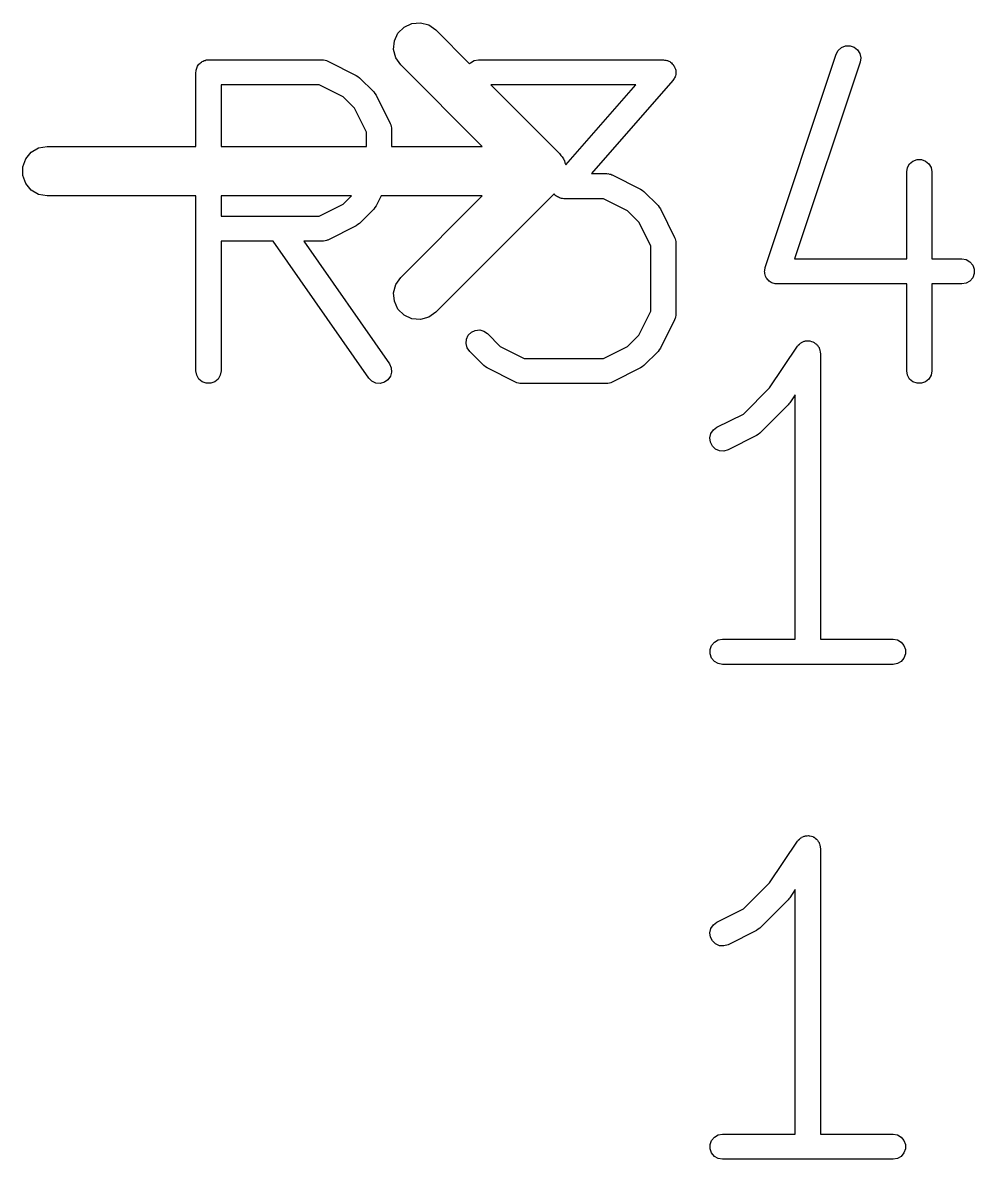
# Model space of a CAD drawing. Extents: x -2.2 to 75.9, y -81.1 to 9.2.
# Drawn here: x 14.902 to 18.747, y -49.993 to -45.4 of the extents above; entities that cross this region are included whole.
import ezdxf

# ---------------------------------------------------------------- set-up
doc = ezdxf.new("R2010")
doc.units = 0
doc.header["$MEASUREMENT"] = 0
doc.layers.add('BLACK', color=7, linetype='CONTINUOUS')

msp = doc.modelspace()

# ---------------------------------------------------------------- linework, layer by layer
at = {"layer": 'Black'}
for p, q in [((16.4181, -45.4426), (16.4426, -45.4181)), ((16.4426, -45.4181), (16.4741, -45.4034)), ((16.4741, -45.4034), (16.5087, -45.4004)), ((16.5087, -45.4004), (16.5423, -45.4094)), ((16.5423, -45.4094), (16.5707, -45.4293)), ((16.4034, -45.4741), (16.4181, -45.4426)), ((16.5707, -45.4293), (16.7077, -45.5663)), ((16.4004, -45.5087), (16.4034, -45.4741)), ((16.4094, -45.5423), (16.4004, -45.5087)), ((18.1894, -45.5275), (18.1978, -45.512)), ((18.1978, -45.512), (18.211, -45.5003)), ((18.211, -45.5003), (18.2274, -45.4938)), ((18.2274, -45.4938), (18.2451, -45.4933)), ((18.2451, -45.4933), (18.2618, -45.4989)), ((18.2618, -45.4989), (18.2756, -45.5099)), ((18.2756, -45.5099), (18.2849, -45.5249)), ((15.6196, -45.5621), (15.6235, -45.5599)), ((15.6235, -45.5599), (15.6269, -45.5571)), ((15.6269, -45.5571), (15.631, -45.5555)), ((15.631, -45.5555), (15.6349, -45.5533)), ((15.6349, -45.5533), (15.6393, -45.5525)), ((15.6393, -45.5525), (15.6434, -45.551)), ((15.6434, -45.551), (15.6479, -45.551)), ((15.6479, -45.551), (15.6523, -45.5502)), ((15.6523, -45.5502), (16.1119, -45.5502)), ((16.1119, -45.5502), (16.1148, -45.5508)), ((16.1148, -45.5508), (16.1177, -45.5506)), ((16.1177, -45.5506), (16.1234, -45.5523)), ((16.1234, -45.5523), (16.1293, -45.5533)), ((16.1293, -45.5533), (16.1318, -45.5548)), ((16.1318, -45.5548), (16.1346, -45.5556)), ((16.1346, -45.5556), (16.2495, -45.6131)), ((16.4293, -45.5707), (16.4094, -45.5423)), ((16.7112, -45.5621), (16.7265, -45.5533)), ((16.7265, -45.5533), (16.7439, -45.5502)), ((16.7439, -45.5502), (17.4907, -45.5502)), ((17.4907, -45.5502), (17.4956, -45.5511)), ((17.4956, -45.5511), (17.5006, -45.5512)), ((17.5006, -45.5512), (17.5043, -45.5526)), ((17.5043, -45.5526), (17.5081, -45.5533)), ((17.5081, -45.5533), (17.5124, -45.5558)), ((17.5124, -45.5558), (17.517, -45.5576)), ((17.517, -45.5576), (17.52, -45.5602)), ((17.52, -45.5602), (17.5234, -45.5621)), ((17.9022, -46.3893), (18.1894, -45.5275)), ((18.2858, -45.5597), (18.0208, -46.3546)), ((18.2849, -45.5249), (18.2884, -45.5422)), ((18.2884, -45.5422), (18.2858, -45.5597)), ((15.6015, -45.601), (15.6022, -45.5967)), ((15.6015, -45.9), (15.6015, -45.601)), ((15.6022, -45.5922), (15.6038, -45.5881)), ((15.6022, -45.5967), (15.6022, -45.5922)), ((15.6038, -45.5881), (15.6045, -45.5837)), ((15.6045, -45.5837), (15.6067, -45.5798)), ((15.6067, -45.5798), (15.6083, -45.5756)), ((15.6083, -45.5756), (15.6111, -45.5722)), ((15.6111, -45.5722), (15.6133, -45.5684)), ((15.6133, -45.5684), (15.6168, -45.5655)), ((15.6168, -45.5655), (15.6196, -45.5621)), ((16.7586, -45.9), (16.4293, -45.5707)), ((16.7077, -45.5663), (16.7112, -45.5621)), ((17.5234, -45.5621), (17.5266, -45.5659)), ((17.5266, -45.5659), (17.5303, -45.5692)), ((17.5303, -45.5692), (17.5322, -45.5726)), ((17.5322, -45.5726), (17.5347, -45.5756)), ((17.5347, -45.5756), (17.5364, -45.5803)), ((17.5364, -45.5803), (17.5388, -45.5847)), ((17.5388, -45.5847), (17.5394, -45.5885)), ((17.5394, -45.5885), (17.5408, -45.5922)), ((17.5408, -45.5922), (17.5408, -45.5972)), ((17.5408, -45.5972), (17.5415, -45.6021)), ((17.5415, -45.6021), (17.5408, -45.6059)), ((17.5408, -45.6059), (17.5408, -45.6099)), ((15.7031, -45.6518), (15.7031, -45.9)), ((16.0999, -45.6518), (15.7031, -45.6518)), ((16.1967, -45.7003), (16.0999, -45.6518)), ((16.2495, -45.6131), (16.256, -45.6179)), ((16.256, -45.6179), (16.2627, -45.6226)), ((16.2627, -45.6226), (16.3202, -45.68)), ((16.7933, -45.6518), (17.0707, -45.9293)), ((17.3788, -45.6518), (16.7933, -45.6518)), ((17.0966, -45.9743), (17.3788, -45.6518)), ((17.529, -45.6345), (17.2005, -46.0099)), ((17.5315, -45.6303), (17.529, -45.6345)), ((17.5347, -45.6264), (17.5315, -45.6303)), ((17.5361, -45.6228), (17.5347, -45.6264)), ((17.5381, -45.6194), (17.5361, -45.6228)), ((17.5391, -45.6145), (17.5381, -45.6194)), ((17.5408, -45.6099), (17.5391, -45.6145)), ((16.3202, -45.68), (16.3248, -45.6867)), ((16.3248, -45.6867), (16.3297, -45.6932)), ((16.3297, -45.6932), (16.3871, -45.8081)), ((16.2425, -45.746), (16.1967, -45.7003)), ((16.2909, -45.8428), (16.2425, -45.746)), ((16.3871, -45.8081), (16.388, -45.8109)), ((16.388, -45.8109), (16.3894, -45.8135)), ((16.3894, -45.8135), (16.3905, -45.8193)), ((16.3905, -45.8193), (16.3922, -45.825)), ((16.3922, -45.825), (16.392, -45.828)), ((16.392, -45.828), (16.3925, -45.8309)), ((16.3925, -45.8309), (16.3925, -45.9)), ((16.2909, -45.9), (16.2909, -45.8428)), ((14.9134, -45.95), (14.9357, -45.9234)), ((14.9357, -45.9234), (14.9658, -45.906)), ((14.9658, -45.906), (15, -45.9)), ((15, -45.9), (15.6015, -45.9)), ((15.7031, -45.9), (16.2909, -45.9)), ((16.3925, -45.9), (16.7586, -45.9)), ((14.9015, -45.9826), (14.9134, -45.95)), ((17.0707, -45.9293), (17.0757, -45.9365)), ((17.0757, -45.9365), (17.0819, -45.9426)), ((17.0819, -45.9426), (17.0838, -45.9466)), ((17.0838, -45.9466), (17.0866, -45.95)), ((17.0866, -45.95), (17.0881, -45.9541)), ((17.0881, -45.9541), (17.0906, -45.9577)), ((17.0906, -45.9577), (17.0929, -45.9662)), ((17.0929, -45.9662), (17.0966, -45.9741)), ((17.0966, -45.9741), (17.0966, -45.9743)), ((18.4771, -45.9858), (18.486, -45.9706)), ((18.486, -45.9706), (18.4995, -45.9592)), ((18.4995, -45.9592), (18.5161, -45.9532)), ((18.5161, -45.9532), (18.5337, -45.9532)), ((18.5337, -45.9532), (18.5503, -45.9592)), ((18.5503, -45.9592), (18.5638, -45.9706)), ((18.5638, -45.9706), (18.5726, -45.9858)), ((14.9015, -46.0174), (14.9015, -45.9826)), ((14.9134, -46.05), (14.9015, -46.0174)), ((17.2005, -46.0099), (17.2609, -46.0099)), ((17.2609, -46.0099), (17.2638, -46.0104)), ((17.2638, -46.0104), (17.2667, -46.0102)), ((17.2667, -46.0102), (17.2724, -46.0119)), ((17.2724, -46.0119), (17.2783, -46.0129)), ((17.2783, -46.0129), (17.2808, -46.0144)), ((17.2808, -46.0144), (17.2836, -46.0152)), ((17.2836, -46.0152), (17.3986, -46.0727)), ((18.4741, -46.0032), (18.4771, -45.9858)), ((18.4741, -46.3546), (18.4741, -46.0032)), ((18.5726, -45.9858), (18.5757, -46.0032)), ((18.5757, -46.0032), (18.5757, -46.3546)), ((14.9357, -46.0766), (14.9134, -46.05)), ((14.9658, -46.094), (14.9357, -46.0766)), ((15, -46.1), (14.9658, -46.094)), ((15.6015, -46.1), (15, -46.1)), ((15.6015, -46.8075), (15.6015, -46.1)), ((15.7031, -46.1), (15.7031, -46.1822)), ((16.2305, -46.1), (15.7031, -46.1)), ((16.1967, -46.1338), (16.2305, -46.1)), ((16.3501, -46.1), (16.3297, -46.1408)), ((16.7586, -46.1), (16.3501, -46.1)), ((16.4293, -46.4293), (16.7586, -46.1)), ((17.049, -46.0925), (16.5707, -46.5707)), ((17.0527, -46.0958), (17.049, -46.0925)), ((17.049, -46.0925), (17.049, -46.0925)), ((17.0559, -46.0996), (17.0527, -46.0958)), ((17.0593, -46.1015), (17.0559, -46.0996)), ((17.0623, -46.1041), (17.0593, -46.1015)), ((17.0669, -46.1059), (17.0623, -46.1041)), ((17.0712, -46.1084), (17.0669, -46.1059)), ((17.0751, -46.1091), (17.0712, -46.1084)), ((17.0787, -46.1105), (17.0751, -46.1091)), ((17.0837, -46.1106), (17.0787, -46.1105)), ((17.0886, -46.1115), (17.0837, -46.1106)), ((17.2489, -46.1115), (17.0886, -46.1115)), ((17.3457, -46.1599), (17.2489, -46.1115)), ((17.3986, -46.0727), (17.4051, -46.0775)), ((17.4051, -46.0775), (17.4118, -46.0822)), ((17.4118, -46.0822), (17.4692, -46.1396)), ((16.0999, -46.1822), (16.1967, -46.1338)), ((16.3202, -46.154), (16.2627, -46.2115)), ((16.3248, -46.1474), (16.3202, -46.154)), ((16.3297, -46.1408), (16.3248, -46.1474)), ((17.4692, -46.1396), (17.4739, -46.1463)), ((17.4739, -46.1463), (17.4787, -46.1529)), ((17.4787, -46.1529), (17.5362, -46.2678)), ((15.7031, -46.1822), (16.0999, -46.1822)), ((17.3915, -46.2057), (17.3457, -46.1599)), ((16.2495, -46.221), (16.1346, -46.2785)), ((16.2561, -46.2161), (16.2495, -46.221)), ((16.2627, -46.2115), (16.2561, -46.2161)), ((17.4399, -46.3025), (17.3915, -46.2057)), ((15.9131, -46.2838), (15.7031, -46.2838)), ((15.7031, -46.2838), (15.7031, -46.8075)), ((16.3001, -46.8367), (15.9131, -46.2838)), ((16.1119, -46.2838), (16.0371, -46.2838)), ((16.0371, -46.2838), (16.3833, -46.7784)), ((16.1148, -46.2833), (16.1119, -46.2838)), ((16.1177, -46.2835), (16.1148, -46.2833)), ((16.1234, -46.2818), (16.1177, -46.2835)), ((16.1293, -46.2808), (16.1234, -46.2818)), ((16.1318, -46.2793), (16.1293, -46.2808)), ((16.1346, -46.2785), (16.1318, -46.2793)), ((17.5362, -46.2678), (17.537, -46.2706)), ((17.537, -46.2706), (17.5385, -46.2731)), ((17.5385, -46.2731), (17.5395, -46.279)), ((17.5395, -46.279), (17.5412, -46.2847)), ((17.5412, -46.2847), (17.541, -46.2876)), ((17.541, -46.2876), (17.5415, -46.2905)), ((17.5415, -46.2905), (17.5415, -46.5777)), ((17.4399, -46.5657), (17.4399, -46.3025)), ((18.0208, -46.3546), (18.4741, -46.3546)), ((18.5757, -46.3546), (18.6972, -46.3546)), ((18.6972, -46.3546), (18.7146, -46.3576)), ((18.7146, -46.3576), (18.7299, -46.3665)), ((18.7299, -46.3665), (18.7412, -46.38)), ((18.7412, -46.38), (18.7473, -46.3966)), ((16.4094, -46.4577), (16.4293, -46.4293)), ((17.8996, -46.4068), (17.9003, -46.4017)), ((17.9003, -46.4104), (17.8996, -46.4068)), ((17.9003, -46.3966), (17.9016, -46.393)), ((17.9003, -46.4017), (17.9003, -46.3966)), ((17.9003, -46.4142), (17.9003, -46.4104)), ((17.9021, -46.419), (17.9003, -46.4142)), ((17.9016, -46.393), (17.9022, -46.3893)), ((17.9031, -46.4241), (17.9021, -46.419)), ((17.9051, -46.4273), (17.9031, -46.4241)), ((17.9064, -46.4308), (17.9051, -46.4273)), ((17.9097, -46.4347), (17.9064, -46.4308)), ((18.7412, -46.4308), (18.7299, -46.4443)), ((18.7473, -46.4142), (18.7412, -46.4308)), ((18.7473, -46.3966), (18.7473, -46.4142)), ((16.4004, -46.4913), (16.4094, -46.4577)), ((17.9123, -46.4391), (17.9097, -46.4347)), ((17.9153, -46.4414), (17.9123, -46.4391)), ((17.9177, -46.4443), (17.9153, -46.4414)), ((17.9222, -46.4469), (17.9177, -46.4443)), ((17.9262, -46.4501), (17.9222, -46.4469)), ((17.9297, -46.4512), (17.9262, -46.4501)), ((17.933, -46.4531), (17.9297, -46.4512)), ((17.938, -46.454), (17.933, -46.4531)), ((17.9429, -46.4556), (17.938, -46.454)), ((17.9467, -46.4555), (17.9429, -46.4556)), ((17.9504, -46.4562), (17.9467, -46.4555)), ((18.4741, -46.4562), (17.9504, -46.4562)), ((18.4741, -46.8075), (18.4741, -46.4562)), ((18.6972, -46.4562), (18.5757, -46.4562)), ((18.5757, -46.4562), (18.5757, -46.8075)), ((18.7146, -46.4531), (18.6972, -46.4562)), ((18.7299, -46.4443), (18.7146, -46.4531)), ((16.4034, -46.5259), (16.4004, -46.4913)), ((16.4181, -46.5574), (16.4034, -46.5259)), ((16.4426, -46.5819), (16.4181, -46.5574)), ((16.5707, -46.5707), (16.5423, -46.5906)), ((17.3915, -46.6626), (17.4399, -46.5657)), ((16.4741, -46.5966), (16.4426, -46.5819)), ((16.5087, -46.5996), (16.4741, -46.5966)), ((16.5423, -46.5906), (16.5087, -46.5996)), ((17.5362, -46.6005), (17.4787, -46.7154)), ((17.537, -46.5976), (17.5362, -46.6005)), ((17.5385, -46.5951), (17.537, -46.5976)), ((17.5395, -46.5893), (17.5385, -46.5951)), ((17.5412, -46.5835), (17.5395, -46.5893)), ((17.5415, -46.5777), (17.541, -46.5806)), ((17.541, -46.5806), (17.5412, -46.5835)), ((16.6948, -46.6795), (16.7022, -46.6635)), ((16.7022, -46.6635), (16.7147, -46.651)), ((16.7147, -46.651), (16.7307, -46.6436)), ((16.7307, -46.6436), (16.7483, -46.642)), ((16.7483, -46.642), (16.7653, -46.6466)), ((16.7653, -46.6466), (16.7798, -46.6567)), ((16.7798, -46.6567), (16.8314, -46.7083)), ((17.3457, -46.7083), (17.3915, -46.6626)), ((16.6932, -46.6971), (16.6948, -46.6795)), ((16.6978, -46.7141), (16.6932, -46.6971)), ((16.8314, -46.7083), (16.9282, -46.7567)), ((17.2489, -46.7567), (17.3457, -46.7083)), ((17.9201, -46.876), (18.0323, -46.7079)), ((18.0323, -46.7079), (18.0342, -46.7058)), ((18.0342, -46.7058), (18.0356, -46.7034)), ((18.0356, -46.7034), (18.0403, -46.6995)), ((18.0403, -46.6995), (18.0444, -46.6951)), ((18.0444, -46.6951), (18.047, -46.6939)), ((18.047, -46.6939), (18.0491, -46.6921)), ((18.0491, -46.6921), (18.0548, -46.69)), ((18.0548, -46.69), (18.0603, -46.6873)), ((18.0603, -46.6873), (18.0631, -46.687)), ((18.0631, -46.687), (18.0657, -46.686)), ((18.0657, -46.686), (18.0718, -46.686)), ((18.0718, -46.686), (18.0778, -46.6854)), ((18.0778, -46.6854), (18.0805, -46.686)), ((18.0805, -46.686), (18.0833, -46.686)), ((18.0833, -46.686), (18.089, -46.6881)), ((18.089, -46.6881), (18.0949, -46.6895)), ((18.0949, -46.6895), (18.0973, -46.6911)), ((18.0973, -46.6911), (18.0999, -46.6921)), ((18.0999, -46.6921), (18.1046, -46.696)), ((18.1046, -46.696), (18.1096, -46.6993)), ((18.1096, -46.6993), (18.1113, -46.7016)), ((18.1113, -46.7016), (18.1134, -46.7034)), ((18.1134, -46.7034), (18.1165, -46.7086)), ((18.1165, -46.7086), (18.1201, -46.7135)), ((16.7079, -46.7286), (16.6978, -46.7141)), ((16.7654, -46.786), (16.7079, -46.7286)), ((17.4692, -46.7286), (17.4118, -46.786)), ((17.4739, -46.7219), (17.4692, -46.7286)), ((17.4787, -46.7154), (17.4739, -46.7219)), ((18.1201, -46.7135), (18.1209, -46.7162)), ((18.1209, -46.7162), (18.1223, -46.7187)), ((18.1223, -46.7187), (18.1233, -46.7246)), ((18.1233, -46.7246), (18.125, -46.7305)), ((18.125, -46.7305), (18.1248, -46.7333)), ((18.1248, -46.7333), (18.1253, -46.736)), ((18.1253, -46.736), (18.1253, -47.8917)), ((16.3833, -46.7784), (16.3908, -46.7944)), ((16.3908, -46.7944), (16.3923, -46.812)), ((16.7721, -46.7907), (16.7654, -46.786)), ((16.7786, -46.7955), (16.7721, -46.7907)), ((16.8935, -46.853), (16.7786, -46.7955)), ((16.9282, -46.7567), (17.2489, -46.7567)), ((17.3986, -46.7955), (17.2836, -46.853)), ((17.4051, -46.7907), (17.3986, -46.7955)), ((17.4118, -46.786), (17.4051, -46.7907)), ((15.6045, -46.8249), (15.6015, -46.8075)), ((15.6133, -46.8402), (15.6045, -46.8249)), ((15.6269, -46.8515), (15.6133, -46.8402)), ((15.6912, -46.8402), (15.6777, -46.8515)), ((15.7, -46.8249), (15.6912, -46.8402)), ((15.7031, -46.8075), (15.7, -46.8249)), ((16.3125, -46.8492), (16.3001, -46.8367)), ((16.3776, -46.8435), (16.3632, -46.8536)), ((16.3877, -46.829), (16.3776, -46.8435)), ((16.3923, -46.812), (16.3877, -46.829)), ((18.4771, -46.8249), (18.4741, -46.8075)), ((18.486, -46.8402), (18.4771, -46.8249)), ((18.4995, -46.8515), (18.486, -46.8402)), ((18.5638, -46.8402), (18.5503, -46.8515)), ((18.5726, -46.8249), (18.5638, -46.8402)), ((18.5757, -46.8075), (18.5726, -46.8249)), ((15.6434, -46.8576), (15.6269, -46.8515)), ((15.6611, -46.8576), (15.6434, -46.8576)), ((15.6777, -46.8515), (15.6611, -46.8576)), ((16.3285, -46.8566), (16.3125, -46.8492)), ((16.3461, -46.8582), (16.3285, -46.8566)), ((16.3632, -46.8536), (16.3461, -46.8582)), ((16.8963, -46.8538), (16.8935, -46.853)), ((16.8988, -46.8553), (16.8963, -46.8538)), ((16.9047, -46.8563), (16.8988, -46.8553)), ((16.9104, -46.858), (16.9047, -46.8563)), ((16.9133, -46.8578), (16.9104, -46.858)), ((16.9162, -46.8583), (16.9133, -46.8578)), ((17.2609, -46.8583), (16.9162, -46.8583)), ((17.2638, -46.8578), (17.2609, -46.8583)), ((17.2667, -46.858), (17.2638, -46.8578)), ((17.2724, -46.8563), (17.2667, -46.858)), ((17.2783, -46.8553), (17.2724, -46.8563)), ((17.2808, -46.8538), (17.2783, -46.8553)), ((17.2836, -46.853), (17.2808, -46.8538)), ((17.8146, -46.9816), (17.9201, -46.876)), ((18.5161, -46.8576), (18.4995, -46.8515)), ((18.5337, -46.8576), (18.5161, -46.8576)), ((18.5503, -46.8515), (18.5337, -46.8576)), ((18.0019, -46.9366), (17.9984, -46.9402)), ((18.0237, -46.9038), (18.0019, -46.9366)), ((18.0237, -47.8917), (18.0237, -46.9038)), ((17.7071, -47.0353), (17.8146, -46.9816)), ((17.9955, -46.9443), (17.8806, -47.0592)), ((17.9984, -46.9402), (17.9955, -46.9443)), ((17.6791, -47.0777), (17.6832, -47.0606)), ((17.6832, -47.0606), (17.6929, -47.0458)), ((17.6929, -47.0458), (17.7071, -47.0353)), ((17.8674, -47.0687), (17.7525, -47.1262)), ((17.874, -47.0639), (17.8674, -47.0687)), ((17.8806, -47.0592), (17.874, -47.0639)), ((17.6811, -47.0952), (17.6791, -47.0777)), ((17.689, -47.111), (17.6811, -47.0952)), ((17.7018, -47.1232), (17.689, -47.111)), ((17.718, -47.1302), (17.7018, -47.1232)), ((17.7356, -47.1312), (17.718, -47.1302)), ((17.7525, -47.1262), (17.7356, -47.1312)), ((17.6858, -47.9171), (17.6972, -47.9036)), ((17.6972, -47.9036), (17.7124, -47.8948)), ((17.7124, -47.8948), (17.7298, -47.8917)), ((17.7298, -47.8917), (18.0237, -47.8917)), ((18.1253, -47.8917), (18.4192, -47.8917)), ((18.4192, -47.8917), (18.4366, -47.8948)), ((18.4366, -47.8948), (18.4519, -47.9036)), ((18.4519, -47.9036), (18.4632, -47.9171)), ((17.6798, -47.9337), (17.6858, -47.9171)), ((17.6798, -47.9514), (17.6798, -47.9337)), ((18.4632, -47.9171), (18.4693, -47.9337)), ((18.4693, -47.9337), (18.4693, -47.9514)), ((17.6858, -47.9679), (17.6798, -47.9514)), ((17.6972, -47.9815), (17.6858, -47.9679)), ((17.7124, -47.9903), (17.6972, -47.9815)), ((17.7298, -47.9933), (17.7124, -47.9903)), ((18.4192, -47.9933), (17.7298, -47.9933)), ((18.4366, -47.9903), (18.4192, -47.9933)), ((18.4519, -47.9815), (18.4366, -47.9903)), ((18.4632, -47.9679), (18.4519, -47.9815)), ((18.4693, -47.9514), (18.4632, -47.9679)), ((17.9201, -48.876), (18.0323, -48.7079)), ((18.0323, -48.7079), (18.0342, -48.7058)), ((18.0342, -48.7058), (18.0356, -48.7034)), ((18.0356, -48.7034), (18.0403, -48.6995)), ((18.0403, -48.6995), (18.0444, -48.6951)), ((18.0444, -48.6951), (18.047, -48.6939)), ((18.047, -48.6939), (18.0491, -48.6921)), ((18.0491, -48.6921), (18.0548, -48.69)), ((18.0548, -48.69), (18.0603, -48.6873)), ((18.0603, -48.6873), (18.0631, -48.687)), ((18.0631, -48.687), (18.0657, -48.686)), ((18.0657, -48.686), (18.0718, -48.686)), ((18.0718, -48.686), (18.0778, -48.6854)), ((18.0778, -48.6854), (18.0805, -48.686)), ((18.0805, -48.686), (18.0833, -48.686)), ((18.0833, -48.686), (18.089, -48.6881)), ((18.089, -48.6881), (18.0949, -48.6895)), ((18.0949, -48.6895), (18.0973, -48.6911)), ((18.0973, -48.6911), (18.0999, -48.6921)), ((18.0999, -48.6921), (18.1046, -48.696)), ((18.1046, -48.696), (18.1096, -48.6993)), ((18.1096, -48.6993), (18.1113, -48.7016)), ((18.1113, -48.7016), (18.1134, -48.7034)), ((18.1134, -48.7034), (18.1165, -48.7086)), ((18.1165, -48.7086), (18.1201, -48.7135)), ((18.1201, -48.7135), (18.1209, -48.7162)), ((18.1209, -48.7162), (18.1223, -48.7187)), ((18.1223, -48.7187), (18.1233, -48.7246)), ((18.1233, -48.7246), (18.125, -48.7305)), ((18.125, -48.7305), (18.1248, -48.7333)), ((18.1248, -48.7333), (18.1253, -48.736)), ((18.1253, -48.736), (18.1253, -49.8917)), ((17.8146, -48.9816), (17.9201, -48.876)), ((18.0237, -48.9038), (18.0019, -48.9366)), ((18.0237, -49.8917), (18.0237, -48.9038)), ((17.9955, -48.9443), (17.8806, -49.0592)), ((17.9984, -48.9402), (17.9955, -48.9443)), ((18.0019, -48.9366), (17.9984, -48.9402)), ((17.7071, -49.0353), (17.8146, -48.9816)), ((17.6832, -49.0606), (17.6929, -49.0458)), ((17.6929, -49.0458), (17.7071, -49.0353)), ((17.6791, -49.0777), (17.6832, -49.0606)), ((17.6811, -49.0952), (17.6791, -49.0777)), ((17.689, -49.111), (17.6811, -49.0952)), ((17.8674, -49.0687), (17.7525, -49.1262)), ((17.874, -49.0639), (17.8674, -49.0687)), ((17.8806, -49.0592), (17.874, -49.0639)), ((17.7018, -49.1232), (17.689, -49.111)), ((17.718, -49.1302), (17.7018, -49.1232)), ((17.7356, -49.1312), (17.718, -49.1302)), ((17.7525, -49.1262), (17.7356, -49.1312)), ((17.6798, -49.9337), (17.6858, -49.9171)), ((17.6858, -49.9171), (17.6972, -49.9036)), ((17.6972, -49.9036), (17.7124, -49.8948)), ((17.7124, -49.8948), (17.7298, -49.8917)), ((17.7298, -49.8917), (18.0237, -49.8917)), ((18.1253, -49.8917), (18.4192, -49.8917)), ((18.4192, -49.8917), (18.4366, -49.8948)), ((18.4366, -49.8948), (18.4519, -49.9036)), ((18.4519, -49.9036), (18.4632, -49.9171)), ((18.4632, -49.9171), (18.4693, -49.9337)), ((17.6798, -49.9514), (17.6798, -49.9337)), ((17.6858, -49.9679), (17.6798, -49.9514)), ((17.6972, -49.9815), (17.6858, -49.9679)), ((18.4632, -49.9679), (18.4519, -49.9815)), ((18.4693, -49.9514), (18.4632, -49.9679)), ((18.4693, -49.9337), (18.4693, -49.9514)), ((17.7124, -49.9903), (17.6972, -49.9815)), ((17.7298, -49.9933), (17.7124, -49.9903)), ((18.4192, -49.9933), (17.7298, -49.9933)), ((18.4366, -49.9903), (18.4192, -49.9933)), ((18.4519, -49.9815), (18.4366, -49.9903))]:
    msp.add_line(p, q, dxfattribs=at)

doc.saveas('drawing.dxf')
